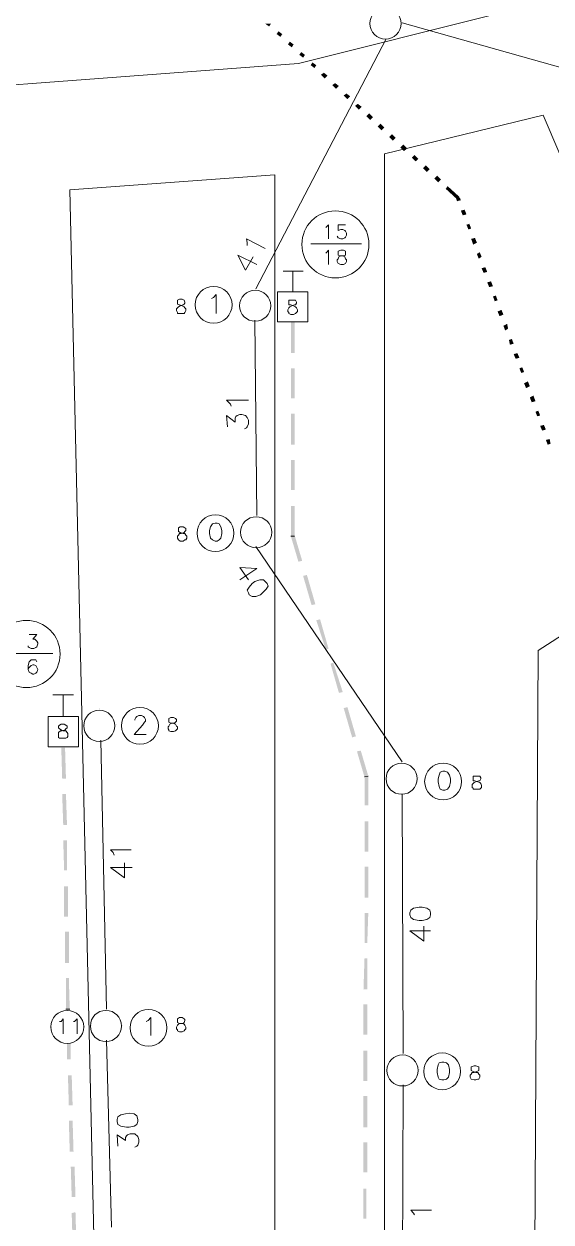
# Model space of a CAD drawing. Header units: millimetres. Extents: x -5 to 817, y 96 to 1062.
# Drawn here: x 337.4 to 383.4, y 487.7 to 592.4 of the extents above; entities that cross this region are included whole.
import ezdxf

# ---------------------------------------------------------------- set-up
doc = ezdxf.new("R2010")
doc.units = ezdxf.units.MM
for name, color, linetype, true_color in [('PDF_AERIAL', 8, 'Continuous', 0x808080), ('PDF_FEED', 11, 'Continuous', 0xff7f7f), ('PDF_HCOUNT', 8, 'Continuous', 0x808080), ('PDF_NODEBOUNDARY', 8, 'Continuous', 0x808080), ('PDF_POLENUMBER', 8, 'Continuous', 0x808080), ('PDF_RDBKGRD', 8, 'Continuous', 0x808080), ('PDF_STRAND', 8, 'Continuous', 0x808080)]:
    doc.layers.add(name, color=color, linetype=linetype, true_color=true_color)

msp = doc.modelspace()

# ---------------------------------------------------------------- linework, layer by layer
at = {"layer": 'PDF_AERIAL', "lineweight": 9}
for points in [[(370.41, 592.49), (392.92, 586.14)], [(357.64, 569.24), (369.01, 591.09)], [(356.89, 573.03), (356.89, 573.28), (356.81, 573.61), (358.46, 572.78)], [(357.72, 571.38), (356.07, 572.2), (356.73, 570.89), (357.39, 572.04)], [(357.72, 549.45), (357.55, 566.52)], [(355.49, 559.01), (355.41, 559.18), (355.08, 559.51), (356.98, 559.51)], [(355.16, 557.2), (355.08, 558.19), (355.82, 557.61), (355.82, 557.94), (355.9, 558.11), (355.99, 558.19), (356.23, 558.27), (356.4, 558.27), (356.73, 558.19), (356.89, 558.02), (356.98, 557.78), (356.98, 557.45), (356.89, 557.2), (356.81, 557.12), (356.65, 557.03)], [(370.41, 527.93), (357.64, 546.73)], [(356.23, 543.84), (357.72, 544.83), (356.23, 544.91), (356.98, 543.84)], [(344.61, 506.33), (344.11, 529.83)], [(370.5, 502.45), (370.41, 525.13)], [(345.27, 519.77), (345.19, 520.02), (344.94, 520.26), (346.75, 520.26)], [(346.83, 518.7), (344.94, 518.7), (346.18, 517.79), (346.18, 519.11)], [(372.89, 513.17), (371.07, 513.17), (372.31, 512.27), (372.31, 513.58)], [(345.02, 487.28), (344.61, 503.61)], [(370.41, 476.15), (370.5, 499.73)], [(345.6, 494.37), (345.52, 495.36), (346.26, 494.87), (346.26, 495.12), (346.34, 495.28), (346.42, 495.36), (346.67, 495.45), (346.83, 495.45), (347.08, 495.45), (347.33, 495.2), (347.41, 494.95), (347.41, 494.7), (347.33, 494.46), (347.25, 494.37), (347.08, 494.29)], [(371.49, 488.36), (371.4, 488.52), (371.16, 488.77), (372.97, 488.77)]]:
    msp.add_lwpolyline(points, dxfattribs=at)
for points in [[(358.46, 543.68), (358.29, 543.84), (357.97, 543.84), (357.55, 543.68), (357.31, 543.51), (357.06, 543.18), (356.89, 542.94), (356.98, 542.69), (357.06, 542.52), (357.31, 542.36), (357.64, 542.36), (358.05, 542.52), (358.21, 542.69), (358.54, 543.02), (358.71, 543.27), (358.62, 543.51)], [(371.07, 514.57), (371.16, 514.33), (371.4, 514.16), (371.9, 514.08), (372.15, 514.08), (372.56, 514.16), (372.81, 514.33), (372.89, 514.57), (372.89, 514.74), (372.81, 514.99), (372.56, 515.15), (372.15, 515.23), (371.9, 515.23), (371.4, 515.15), (371.16, 514.99), (371.07, 514.74)], [(345.52, 496.52), (345.6, 496.27), (345.85, 496.11), (346.34, 496.02), (346.59, 496.02), (347, 496.11), (347.25, 496.27), (347.33, 496.52), (347.33, 496.68), (347.25, 497.01), (347, 497.18), (346.59, 497.26), (346.26, 497.18), (345.85, 497.1), (345.6, 496.93), (345.52, 496.68)]]:
    msp.add_lwpolyline(points, close=True, dxfattribs=at)
at = {"layer": 'PDF_FEED', "color": 7, "lineweight": 9}
for points in [[(363.74, 574.6), (363.82, 574.68), (363.98, 574.84), (363.98, 573.61)], [(365.47, 574.84), (364.81, 574.84), (364.81, 574.35), (365.06, 574.43), (365.22, 574.43), (365.39, 574.35), (365.47, 574.27), (365.55, 574.1), (365.55, 573.94), (365.47, 573.77), (365.39, 573.69), (365.22, 573.61), (365.06, 573.61), (364.81, 573.69), (364.73, 573.85)], [(363.74, 572.37), (363.82, 572.45), (363.98, 572.62), (363.98, 571.38)], [(337.85, 539.06), (338.51, 539.06), (338.18, 538.65), (338.34, 538.65), (338.43, 538.57), (338.51, 538.48), (338.59, 538.32), (338.59, 538.24), (338.51, 537.99), (338.43, 537.91), (338.26, 537.82), (338.01, 537.82), (337.85, 537.91), (337.77, 537.99), (337.77, 538.07)], [(338.51, 536.67), (338.43, 536.83), (338.26, 536.83), (338.18, 536.83), (338.01, 536.83), (337.85, 536.67), (337.77, 536.34), (337.77, 536.01), (337.85, 535.76), (338.01, 535.68), (338.18, 535.6), (338.26, 535.6), (338.43, 535.68), (338.51, 535.76), (338.59, 536.01), (338.51, 536.18), (338.43, 536.34), (338.26, 536.42), (338.18, 536.42), (338.01, 536.34), (337.85, 536.18), (337.77, 536.01)], [(340.49, 505.26), (340.65, 505.26), (340.82, 505.5), (340.82, 504.19)], [(341.72, 505.26), (341.81, 505.26), (342.05, 505.5), (342.05, 504.19)]]:
    msp.add_lwpolyline(points, dxfattribs=at)
at = {"layer": 'PDF_FEED', "lineweight": 20}
for points in [[(362.42, 573.19), (366.87, 573.19)], [(361.76, 570.8), (360.03, 570.8)], [(360.85, 568.99), (360.85, 570.8)], [(360.85, 568.99), (360.85, 568.99)], [(359.53, 567.67), (359.53, 567.67)], [(362.17, 567.67), (362.17, 567.67)], [(360.85, 566.35), (360.85, 566.35)], [(335.46, 537.41), (339.91, 537.41)], [(341.72, 533.78), (339.91, 533.78)], [(340.82, 531.89), (340.82, 533.78)], [(340.82, 531.89), (340.82, 531.89)], [(339.5, 530.57), (339.5, 530.57)], [(342.14, 530.57), (342.14, 530.57)], [(340.82, 529.25), (340.82, 529.25)], [(341.23, 506.33), (341.23, 506.33)], [(339.83, 504.76), (339.83, 504.76)], [(342.71, 504.85), (342.71, 504.85)], [(341.31, 503.36), (341.31, 503.36)]]:
    msp.add_lwpolyline(points, dxfattribs=at)
at = {"layer": 'PDF_FEED', "color": 7, "lineweight": 9}
for points in [[(365.06, 572.62), (364.81, 572.53), (364.81, 572.45), (364.81, 572.29), (364.81, 572.2), (364.97, 572.12), (365.22, 572.12), (365.39, 572.04), (365.47, 571.88), (365.55, 571.79), (365.55, 571.63), (365.47, 571.46), (365.3, 571.38), (365.06, 571.38), (364.81, 571.46), (364.73, 571.63), (364.73, 571.79), (364.81, 571.88), (364.89, 572.04), (365.06, 572.12), (365.3, 572.12), (365.47, 572.2), (365.47, 572.29), (365.47, 572.45), (365.47, 572.53), (365.3, 572.62)], [(360.69, 568.25), (360.52, 568.25), (360.52, 568.08), (360.52, 568), (360.52, 567.84), (360.69, 567.84), (360.93, 567.75), (361.1, 567.67), (361.18, 567.59), (361.26, 567.42), (361.26, 567.26), (361.18, 567.18), (361.1, 567.09), (360.93, 567.01), (360.69, 567.01), (360.52, 567.09), (360.52, 567.18), (360.44, 567.26), (360.44, 567.42), (360.52, 567.59), (360.6, 567.67), (360.77, 567.75), (361.02, 567.84), (361.1, 567.84), (361.18, 568), (361.18, 568.08), (361.1, 568.25), (360.93, 568.25)], [(340.65, 531.23), (340.49, 531.15), (340.4, 531.06), (340.4, 530.9), (340.49, 530.82), (340.65, 530.73), (340.82, 530.65), (341.06, 530.65), (341.15, 530.49), (341.23, 530.4), (341.23, 530.16), (341.15, 530.07), (341.06, 529.99), (340.9, 529.99), (340.65, 529.99), (340.49, 529.99), (340.4, 530.07), (340.4, 530.16), (340.4, 530.4), (340.4, 530.49), (340.57, 530.65), (340.73, 530.65), (340.98, 530.73), (341.06, 530.82), (341.15, 530.9), (341.15, 531.06), (341.06, 531.15), (340.9, 531.23)]]:
    msp.add_lwpolyline(points, close=True, dxfattribs=at)
at = {"layer": 'PDF_FEED', "lineweight": 20}
for points in [[(362.17, 568.99), (359.53, 568.99), (359.53, 566.35), (362.17, 566.35)], [(342.14, 531.89), (339.5, 531.89), (339.5, 529.25), (342.14, 529.25)]]:
    msp.add_lwpolyline(points, close=True, dxfattribs=at)
at = {"layer": 'PDF_FEED', "lineweight": 0}
for points in [[(361.02, 547.64), (360.69, 547.64)], [(367.45, 526.69), (367.12, 526.61)], [(341.39, 506.33), (341.06, 506.33)]]:
    msp.add_lwpolyline(points, dxfattribs=at)
at = {"layer": 'PDF_FEED', "lineweight": 20}
for centre, radius in [((364.58, 573.13), 2.93), ((337.62, 537.35), 2.93), ((341.17, 504.78), 1.44)]:
    msp.add_circle(centre, radius, dxfattribs=at)
at = {"layer": 'PDF_FEED', "transparency": 33554559}
for points in [[(361.02, 566.35), (360.69, 566.35), (361.02, 563.63)], [(360.69, 566.35), (361.02, 563.63), (360.69, 563.63)], [(361.02, 562.31), (360.69, 562.31), (361.02, 559.67)], [(360.69, 562.31), (361.02, 559.67), (360.69, 559.67)], [(361.02, 558.35), (360.69, 558.35), (361.02, 555.63)], [(360.69, 558.35), (361.02, 555.63), (360.69, 555.63)], [(361.02, 554.31), (360.69, 554.31), (361.02, 551.68)], [(360.69, 554.31), (361.02, 551.68), (360.69, 551.68)], [(361.02, 550.27), (360.69, 550.27), (361.02, 547.64)], [(360.69, 550.27), (361.02, 547.64), (360.69, 547.64)], [(361.02, 547.72), (360.69, 547.64), (361.68, 545.49)], [(360.69, 547.64), (361.68, 545.49), (361.35, 545.41)], [(362.09, 544.26), (361.76, 544.17), (362.83, 541.7)], [(361.76, 544.17), (362.83, 541.7), (362.5, 541.62)], [(363.24, 540.38), (362.91, 540.3), (363.98, 537.82)], [(362.91, 540.3), (363.98, 537.82), (363.74, 537.74)], [(364.4, 536.59), (364.15, 536.51), (365.22, 534.03)], [(364.15, 536.51), (365.22, 534.03), (364.89, 533.95)], [(365.63, 532.71), (365.3, 532.63), (366.37, 530.16)], [(365.3, 532.63), (366.37, 530.16), (366.04, 530.07)], [(340.98, 529.17), (340.65, 529.17), (341.06, 526.45)], [(340.65, 529.17), (341.06, 526.45), (340.73, 526.45)], [(366.79, 528.92), (366.46, 528.84), (367.45, 526.69)], [(366.46, 528.84), (367.45, 526.69), (367.12, 526.61)], [(367.45, 526.69), (367.12, 526.69), (367.45, 524.14)], [(367.12, 526.69), (367.45, 524.14), (367.12, 524.14)], [(341.06, 525.13), (340.73, 525.13), (341.15, 522.41)], [(340.73, 525.13), (341.15, 522.41), (340.82, 522.41)], [(367.45, 522.74), (367.12, 522.74), (367.45, 520.1)], [(367.12, 522.74), (367.45, 520.1), (367.12, 520.1)], [(341.15, 521.09), (340.82, 521.09), (341.15, 518.45)], [(340.82, 521.09), (341.15, 518.45), (340.9, 518.45)], [(367.45, 518.78), (367.12, 518.78), (367.45, 516.06)], [(367.12, 518.78), (367.45, 516.06), (367.12, 516.06)], [(341.23, 517.05), (340.9, 517.05), (341.23, 514.41)], [(340.9, 517.05), (341.23, 514.41), (340.9, 514.41)], [(367.45, 514.74), (367.12, 514.74), (367.36, 512.1)], [(367.12, 514.74), (367.36, 512.1), (367.12, 512.1)], [(341.31, 513.09), (340.98, 513.09), (341.31, 510.37)], [(340.98, 513.09), (341.31, 510.37), (340.98, 510.37)], [(367.12, 510.78), (367.36, 508.06), (367.03, 508.06)], [(367.36, 510.78), (367.12, 510.78), (367.36, 508.06)], [(341.31, 509.05), (341.06, 509.05), (341.39, 506.33)], [(341.06, 509.05), (341.39, 506.33), (341.06, 506.33)], [(367.36, 506.74), (367.03, 506.74), (367.36, 504.1)], [(367.03, 506.74), (367.36, 504.1), (367.03, 504.1)], [(341.48, 503.36), (341.15, 503.36), (341.48, 501.96)], [(341.15, 503.36), (341.48, 501.96), (341.15, 501.96)], [(367.36, 502.7), (367.03, 502.7), (367.36, 500.06)], [(367.03, 502.7), (367.36, 500.06), (367.03, 500.06)], [(341.56, 500.56), (341.23, 500.56), (341.64, 497.92)], [(341.23, 500.56), (341.64, 497.92), (341.31, 497.92)], [(367.36, 498.74), (367.03, 498.74), (367.36, 496.02)], [(367.03, 498.74), (367.36, 496.02), (367.03, 496.02)], [(341.64, 496.6), (341.31, 496.6), (341.72, 493.88)], [(341.31, 496.6), (341.72, 493.88), (341.39, 493.88)], [(367.36, 494.7), (367.03, 494.7), (367.36, 492.07)], [(367.03, 494.7), (367.36, 492.07), (367.03, 492.07)], [(341.81, 492.56), (341.48, 492.56), (341.89, 489.92)], [(341.48, 492.56), (341.89, 489.92), (341.56, 489.92)], [(367.28, 490.66), (367.03, 490.66), (367.28, 488.03)], [(367.03, 490.66), (367.28, 488.03), (367.03, 488.03)], [(341.89, 488.6), (341.56, 488.52), (341.97, 485.88)], [(341.56, 488.52), (341.97, 485.88), (341.64, 485.88)]]:
    msp.add_solid(points, dxfattribs=at)
at = {"layer": 'PDF_HCOUNT', "lineweight": 9}
for points in [[(353.76, 568.41), (353.93, 568.49), (354.17, 568.74), (354.17, 567.09)], [(347.08, 531.56), (347.08, 531.64), (347.16, 531.81), (347.25, 531.89), (347.41, 531.97), (347.66, 531.97), (347.82, 531.89), (347.91, 531.81), (347.99, 531.64), (347.99, 531.48), (347.91, 531.39), (347.74, 531.15), (347, 530.32), (348.07, 530.32)], [(348.07, 505.26), (348.24, 505.34), (348.48, 505.59), (348.48, 504.02)]]:
    msp.add_lwpolyline(points, dxfattribs=at)
for points in [[(354.09, 548.79), (353.84, 548.71), (353.68, 548.46), (353.6, 548.13), (353.6, 547.88), (353.68, 547.47), (353.84, 547.31), (354.09, 547.22), (354.25, 547.22), (354.42, 547.31), (354.58, 547.47), (354.67, 547.88), (354.67, 548.13), (354.58, 548.46), (354.42, 548.71), (354.25, 548.79)], [(373.96, 527.11), (373.71, 527.02), (373.63, 526.78), (373.55, 526.45), (373.55, 526.2), (373.63, 525.79), (373.71, 525.54), (373.96, 525.46), (374.12, 525.46), (374.37, 525.54), (374.54, 525.79), (374.62, 526.2), (374.62, 526.45), (374.54, 526.78), (374.37, 527.02), (374.12, 527.11)], [(373.88, 501.71), (373.63, 501.63), (373.55, 501.46), (373.47, 501.05), (373.47, 500.81), (373.55, 500.39), (373.63, 500.23), (373.88, 500.15), (374.04, 500.15), (374.29, 500.23), (374.45, 500.39), (374.54, 500.81), (374.54, 501.05), (374.45, 501.46), (374.29, 501.63), (374.04, 501.71)]]:
    msp.add_lwpolyline(points, close=True, dxfattribs=at)
for centre in [(353.95, 567.85), (354.11, 547.9), (347.52, 531.08), (373.98, 526.21), (348.26, 504.7), (373.9, 500.9)]:
    msp.add_circle(centre, 1.61, dxfattribs=at)
at = {"layer": 'PDF_NODEBOUNDARY', "lineweight": 0}
msp.add_lwpolyline([(375.36, 577.32), (375.2, 577.07)], dxfattribs=at)
at = {"layer": 'PDF_NODEBOUNDARY', "transparency": 33554559}
for points in [[(358.46, 592.4), (358.95, 592.4), (358.79, 592.16)], [(359.61, 591.74), (359.45, 591.5), (359.94, 591.5)], [(359.45, 591.5), (359.94, 591.5), (359.78, 591.25)], [(360.6, 590.84), (360.44, 590.59), (360.93, 590.59)], [(360.44, 590.59), (360.93, 590.59), (360.77, 590.34)], [(361.59, 589.93), (361.43, 589.68), (361.92, 589.68)], [(361.43, 589.68), (361.92, 589.68), (361.76, 589.44)], [(362.58, 589.02), (362.42, 588.78), (362.91, 588.78)], [(362.42, 588.78), (362.91, 588.78), (362.75, 588.53)], [(363.57, 588.12), (363.32, 587.95), (363.9, 587.87)], [(363.32, 587.95), (363.9, 587.87), (363.65, 587.62)], [(364.56, 587.21), (364.31, 587.05), (364.89, 586.96)], [(364.31, 587.05), (364.89, 586.96), (364.64, 586.72)], [(365.55, 586.3), (365.3, 586.14), (365.88, 586.06)], [(365.3, 586.14), (365.88, 586.06), (365.63, 585.81)], [(366.54, 585.4), (366.29, 585.23), (366.87, 585.15)], [(366.29, 585.23), (366.87, 585.15), (366.62, 584.9)], [(367.53, 584.57), (367.28, 584.32), (367.86, 584.24)], [(367.28, 584.32), (367.86, 584.24), (367.61, 583.99)], [(368.52, 583.67), (368.27, 583.42), (368.85, 583.34)], [(368.27, 583.42), (368.85, 583.34), (368.6, 583.09)], [(369.51, 582.76), (369.26, 582.51), (369.84, 582.43)], [(369.26, 582.51), (369.84, 582.43), (369.59, 582.18)], [(370.5, 581.85), (370.25, 581.6), (370.83, 581.52)], [(370.25, 581.6), (370.83, 581.52), (370.58, 581.27)], [(371.49, 580.94), (371.24, 580.7), (371.82, 580.61)], [(371.24, 580.7), (371.82, 580.61), (371.57, 580.37)], [(372.48, 580.04), (372.23, 579.79), (372.81, 579.71)], [(372.23, 579.79), (372.81, 579.71), (372.56, 579.46)], [(373.47, 579.13), (373.22, 578.88), (373.79, 578.8)], [(373.22, 578.88), (373.79, 578.8), (373.55, 578.55)], [(374.37, 578.22), (374.21, 577.98), (375.36, 577.32)], [(374.21, 577.98), (375.36, 577.32), (375.2, 577.07)], [(375.44, 577.23), (375.11, 577.15), (375.53, 576.99)], [(375.11, 577.15), (375.53, 576.99), (375.2, 576.9)], [(375.86, 576.16), (375.53, 576.08), (376.02, 575.75)], [(375.53, 576.08), (376.02, 575.75), (375.69, 575.67)], [(376.27, 574.93), (376.02, 574.84), (376.43, 574.51)], [(376.02, 574.84), (376.43, 574.51), (376.19, 574.43)], [(376.76, 573.69), (376.43, 573.61), (376.93, 573.28)], [(376.43, 573.61), (376.93, 573.28), (376.6, 573.11)], [(377.18, 572.45), (376.93, 572.29), (377.34, 572.04)], [(376.93, 572.29), (377.34, 572.04), (377.09, 571.88)], [(377.67, 571.13), (377.34, 571.05), (377.83, 570.72)], [(377.34, 571.05), (377.83, 570.72), (377.51, 570.64)], [(378.16, 569.9), (377.83, 569.81), (378.33, 569.48)], [(377.83, 569.81), (378.33, 569.48), (378, 569.4)], [(378.58, 568.66), (378.33, 568.58), (378.74, 568.25)], [(378.33, 568.58), (378.74, 568.25), (378.49, 568.16)], [(379.07, 567.42), (378.74, 567.26), (379.24, 567.01)], [(378.74, 567.26), (379.24, 567.01), (378.91, 566.85)], [(379.57, 566.19), (379.24, 566.02), (379.65, 565.77)], [(379.24, 566.02), (379.65, 565.77), (379.4, 565.61)], [(379.98, 564.87), (379.73, 564.78), (380.14, 564.45)], [(379.73, 564.78), (380.14, 564.45), (379.81, 564.37)], [(380.47, 563.63), (380.14, 563.55), (380.64, 563.22)], [(380.14, 563.55), (380.64, 563.22), (380.31, 563.14)], [(380.89, 562.39), (380.64, 562.31), (381.05, 561.98)], [(380.64, 562.31), (381.05, 561.98), (380.8, 561.9)], [(381.38, 561.16), (381.05, 560.99), (381.55, 560.74)], [(381.05, 560.99), (381.55, 560.74), (381.22, 560.58)], [(381.87, 559.92), (381.55, 559.76), (382.04, 559.43)], [(381.55, 559.76), (382.04, 559.43), (381.71, 559.34)], [(382.29, 558.6), (382.04, 558.52), (382.45, 558.19)], [(382.04, 558.52), (382.45, 558.19), (382.2, 558.11)], [(382.78, 557.36), (382.45, 557.28), (382.95, 556.95)], [(382.45, 557.28), (382.95, 556.95), (382.62, 556.87)], [(383.28, 556.13), (382.95, 556.05), (383.36, 555.72)], [(382.95, 556.05), (383.36, 555.72), (383.11, 555.63)]]:
    msp.add_solid(points, dxfattribs=at)
at = {"layer": 'PDF_POLENUMBER', "lineweight": 9}
for points in [[(350.96, 568.33), (350.79, 568.25), (350.79, 568.08), (350.79, 568), (350.79, 567.92), (350.96, 567.84), (351.2, 567.75), (351.37, 567.67), (351.45, 567.59), (351.53, 567.51), (351.53, 567.34), (351.45, 567.18), (351.37, 567.09), (351.2, 567.09), (350.96, 567.09), (350.79, 567.09), (350.79, 567.18), (350.71, 567.34), (350.71, 567.51), (350.79, 567.59), (350.87, 567.67), (351.04, 567.75), (351.29, 567.84), (351.37, 567.92), (351.45, 568), (351.45, 568.08), (351.37, 568.25), (351.2, 568.33)], [(351.04, 548.46), (350.87, 548.38), (350.87, 548.3), (350.87, 548.13), (350.87, 548.05), (351.04, 547.97), (351.29, 547.88), (351.45, 547.88), (351.53, 547.72), (351.62, 547.64), (351.62, 547.47), (351.53, 547.31), (351.45, 547.31), (351.29, 547.22), (351.04, 547.22), (350.87, 547.31), (350.79, 547.47), (350.79, 547.64), (350.87, 547.72), (350.96, 547.88), (351.12, 547.88), (351.37, 547.97), (351.45, 548.05), (351.53, 548.13), (351.53, 548.3), (351.45, 548.38), (351.29, 548.46)], [(350.22, 531.81), (350.05, 531.72), (350.05, 531.64), (350.05, 531.48), (350.05, 531.39), (350.22, 531.31), (350.38, 531.31), (350.63, 531.23), (350.71, 531.06), (350.79, 530.98), (350.79, 530.82), (350.71, 530.73), (350.63, 530.65), (350.46, 530.57), (350.22, 530.57), (350.05, 530.65), (350.05, 530.73), (349.97, 530.82), (349.97, 530.98), (350.05, 531.06), (350.13, 531.23), (350.3, 531.31), (350.54, 531.31), (350.63, 531.39), (350.71, 531.48), (350.71, 531.64), (350.63, 531.72), (350.46, 531.81)], [(376.85, 526.69), (376.6, 526.69), (376.6, 526.53), (376.6, 526.45), (376.6, 526.28), (376.76, 526.28), (377.01, 526.2), (377.18, 526.12), (377.26, 526.03), (377.34, 525.87), (377.34, 525.7), (377.26, 525.62), (377.18, 525.54), (377.01, 525.54), (376.76, 525.54), (376.6, 525.54), (376.6, 525.62), (376.52, 525.7), (376.52, 525.95), (376.6, 526.03), (376.68, 526.12), (376.85, 526.2), (377.09, 526.28), (377.18, 526.28), (377.26, 526.45), (377.26, 526.53), (377.18, 526.69), (377.01, 526.69)], [(350.96, 505.59), (350.79, 505.5), (350.79, 505.42), (350.79, 505.34), (350.79, 505.18), (350.96, 505.09), (351.2, 505.09), (351.37, 505.01), (351.45, 504.93), (351.53, 504.76), (351.53, 504.6), (351.45, 504.52), (351.37, 504.43), (351.2, 504.35), (350.96, 504.35), (350.79, 504.43), (350.79, 504.52), (350.71, 504.6), (350.71, 504.76), (350.79, 504.93), (350.87, 505.01), (351.04, 505.09), (351.29, 505.09), (351.37, 505.18), (351.45, 505.34), (351.45, 505.42), (351.37, 505.5), (351.2, 505.59)], [(376.68, 501.38), (376.43, 501.3), (376.43, 501.22), (376.43, 501.05), (376.43, 500.97), (376.6, 500.89), (376.85, 500.81), (377.01, 500.81), (377.09, 500.64), (377.18, 500.56), (377.18, 500.39), (377.09, 500.23), (377.01, 500.23), (376.85, 500.15), (376.68, 500.15), (376.43, 500.23), (376.35, 500.39), (376.35, 500.56), (376.43, 500.64), (376.52, 500.81), (376.68, 500.81), (376.93, 500.89), (377.09, 500.97), (377.09, 501.05), (377.09, 501.22), (377.09, 501.3), (376.85, 501.38)]]:
    msp.add_lwpolyline(points, close=True, dxfattribs=at)
at = {"layer": 'PDF_RDBKGRD', "lineweight": 0}
msp.add_lwpolyline([(367.36, 607.24), (372.39, 608.48), (378.91, 593.31), (361.35, 588.94), (313.28, 585.31), (284.5, 586.06), (242.46, 601.14), (179.3, 654.9), (191.83, 669.08), (204.2, 658.44)], dxfattribs=at)
for points in [[(368.85, 581.03), (382.7, 584.41), (398.28, 547.97), (382.29, 537.66), (381.79, 448.7), (368.85, 448.62)], [(341.39, 577.89), (359.28, 579.21), (359.28, 448.53), (344.36, 448.45)]]:
    msp.add_lwpolyline(points, close=True, dxfattribs=at)
at = {"layer": 'PDF_STRAND', "lineweight": 9}
for points in [[(369.01, 591.09), (369.01, 591.09)], [(369.01, 591.09), (369.01, 591.09)], [(369.01, 591.09), (369.01, 591.09)], [(357.64, 569.24), (357.64, 569.24)], [(357.64, 569.24), (357.64, 569.24)], [(356.23, 567.92), (356.23, 567.92)], [(356.23, 567.92), (356.23, 567.92)], [(358.95, 567.84), (358.95, 567.84)], [(358.95, 567.84), (358.95, 567.84)], [(358.95, 567.84), (358.95, 567.84)], [(357.55, 566.52), (357.55, 566.52)], [(357.55, 566.52), (357.55, 566.52)], [(357.55, 566.52), (357.55, 566.52)], [(357.72, 549.45), (357.72, 549.45)], [(357.72, 549.45), (357.72, 549.45)], [(356.32, 548.13), (356.32, 548.13)], [(356.32, 548.13), (356.32, 548.13)], [(359.04, 548.05), (359.04, 548.05)], [(359.04, 548.05), (359.04, 548.05)], [(359.04, 548.05), (359.04, 548.05)], [(357.64, 546.73), (357.64, 546.73)], [(357.64, 546.73), (357.64, 546.73)], [(357.64, 546.73), (357.64, 546.73)], [(344.03, 532.55), (344.03, 532.55)], [(344.03, 532.55), (344.03, 532.55)], [(342.71, 531.15), (342.71, 531.15)], [(342.71, 531.15), (342.71, 531.15)], [(345.43, 531.23), (345.43, 531.23)], [(345.43, 531.23), (345.43, 531.23)], [(345.43, 531.23), (345.43, 531.23)], [(344.11, 529.83), (344.11, 529.83)], [(344.11, 529.83), (344.11, 529.83)], [(344.11, 529.83), (344.11, 529.83)], [(370.41, 527.93), (370.41, 527.93)], [(370.41, 527.93), (370.41, 527.93)], [(369.1, 526.53), (369.1, 526.53)], [(369.1, 526.53), (369.1, 526.53)], [(371.82, 526.53), (371.82, 526.53)], [(371.82, 526.53), (371.82, 526.53)], [(371.82, 526.53), (371.82, 526.53)], [(370.41, 525.13), (370.41, 525.13)], [(370.41, 525.13), (370.41, 525.13)], [(370.41, 525.13), (370.41, 525.13)], [(344.61, 506.33), (344.61, 506.33)], [(344.61, 506.33), (344.61, 506.33)], [(343.29, 504.93), (343.29, 504.93)], [(343.29, 504.93), (343.29, 504.93)], [(346.01, 504.93), (346.01, 504.93)], [(346.01, 504.93), (346.01, 504.93)], [(346.01, 504.93), (346.01, 504.93)], [(344.61, 503.61), (344.61, 503.61)], [(344.61, 503.61), (344.61, 503.61)], [(344.61, 503.61), (344.61, 503.61)], [(370.5, 502.45), (370.5, 502.45)], [(370.5, 502.45), (370.5, 502.45)], [(369.1, 501.14), (369.1, 501.14)], [(369.1, 501.14), (369.1, 501.14)], [(371.9, 501.05), (371.9, 501.05)], [(371.9, 501.05), (371.9, 501.05)], [(371.9, 501.05), (371.9, 501.05)], [(370.5, 499.73), (370.5, 499.73)], [(370.5, 499.73), (370.5, 499.73)], [(370.5, 499.73), (370.5, 499.73)]]:
    msp.add_lwpolyline(points, dxfattribs=at)
for centre in [(368.95, 592.42), (357.58, 567.77), (357.66, 547.98), (343.97, 531.08), (370.36, 526.46), (344.55, 504.86), (370.44, 500.98)]:
    msp.add_circle(centre, 1.36, dxfattribs=at)

doc.saveas('drawing.dxf')
